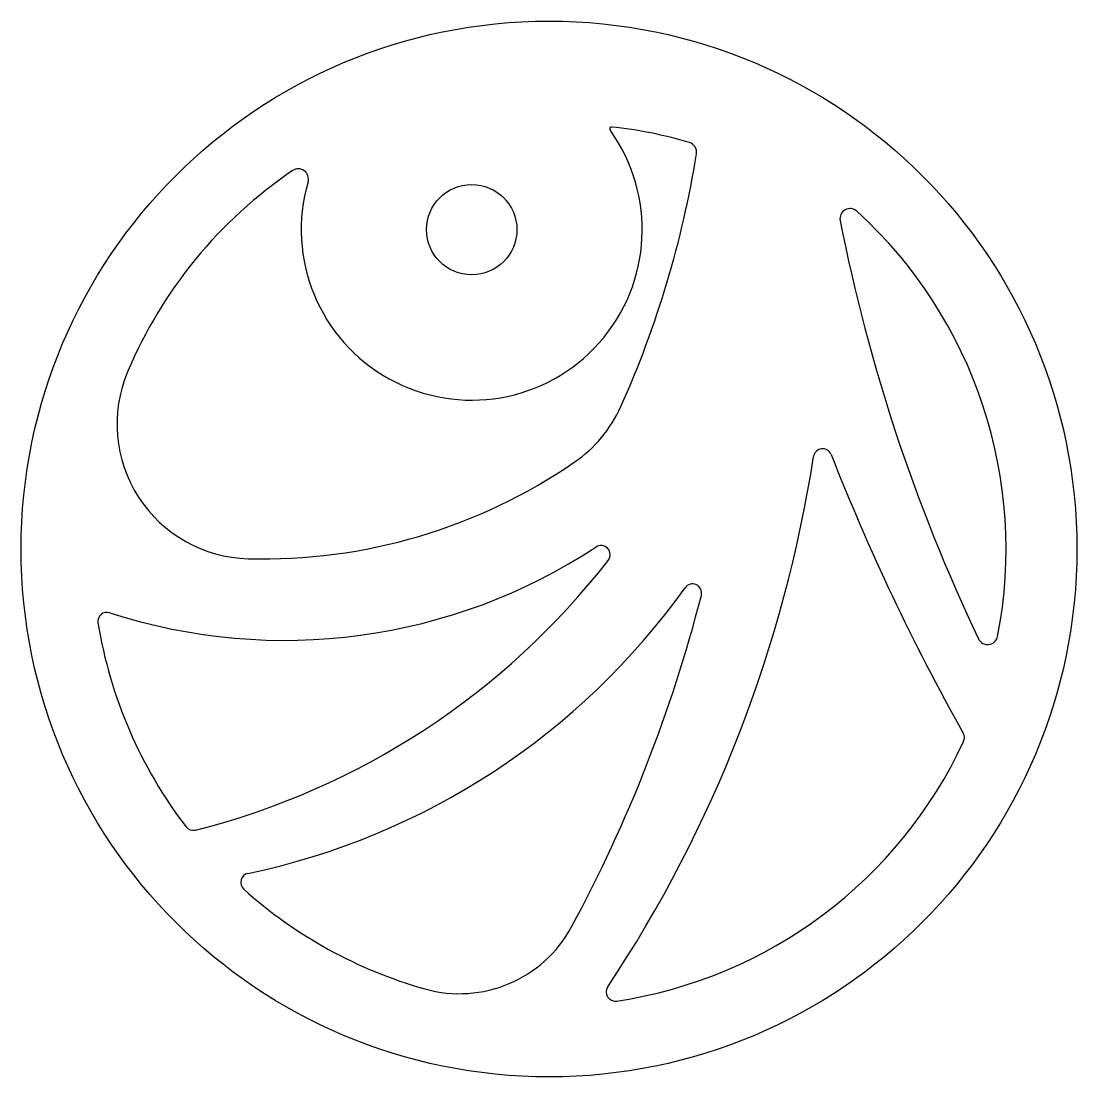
# Model space of a CAD drawing. Header units: millimetres. Extents: x -20 to 20, y -20 to 20.
import ezdxf

# ---------------------------------------------------------------- set-up
doc = ezdxf.new("R2010")
doc.units = ezdxf.units.MM

msp = doc.modelspace()

# ---------------------------------------------------------------- linework, layer by layer
at = {"color": 7, "linetype": 'Continuous', "lineweight": 25}
for centre, radius in [((0, 0), 20), ((-2.928, 12.099), 1.712)]:
    msp.add_circle(centre, radius, dxfattribs=at)
for centre, radius, start, end in [((-2.928, 12.099), 6.459, 163.7114, 35.7819), ((2.369, 15.917), 0.0704, 84.0006, 215.7819), ((0.662, -0.327), 16.404, 73.5114, 84.0006), ((5.208, 15.034), 0.384, 350.885, 73.5114), ((-31.98, 21), 38.048, 335.7902, 350.885), ((-9.497, 14.019), 0.384, 343.7114, 124.1155), ((0, 0), 17.317, 124.1155, 157.2148), ((11.408, 12.513), 0.384, 47.6442, 191.1565), ((76.762, 25.402), 66.997, 191.15648, 205.46375), ((0, 0), 17.317, 348.976, 47.6442), ((-11.263, 4.731), 5.101, 157.2148, 268.4592), ((-1.93, 7.489), 5.101, 304.4724, 335.7902), ((10.368, 3.452), 0.347, 21.4225, 171.1876), ((-10.839, 20.465), 20.841, 268.4592, 304.4724), ((-39.579, 11.195), 50.196, 326.391, 351.1876), ((89.675, 34.568), 84.846, 201.4225, 209.31565), ((-10.025, 18.014), 21.475, 252.0608, 303.3373), ((1.968, -0.217), 0.347, 322.1579, 123.3373), ((-20.423, 17.177), 28.701, 284.1811, 322.1579), ((-16.985, 14.325), 27.194, 281.8421, 324.4975), ((5.436, -1.67), 0.347, 345.6298, 144.4975), ((-47.759, 11.959), 55.26, 331.612, 345.6298), ((-16.746, -2.747), 0.347, 72.0608, 189.3169), ((0, 0), 17.317, 189.3169, 217.4234), ((16.62, -3.238), 0.384, 205.4638, 348.976), ((15.392, -7.145), 0.347, 335.1006, 29.3157), ((0, 0), 17.317, 278.5243, 335.1006), ((-13.477, -10.312), 0.347, 217.4234, 284.1811), ((-11.333, -12.63), 0.347, 101.8421, 228.0986), ((0, 0), 17.317, 228.0986, 254.2351), ((-3.393, -12.018), 4.83, 254.2351, 331.612), ((2.515, -16.782), 0.347, 146.391, 278.5243)]:
    msp.add_arc(centre, radius, start, end, dxfattribs=at)

doc.saveas('drawing.dxf')
